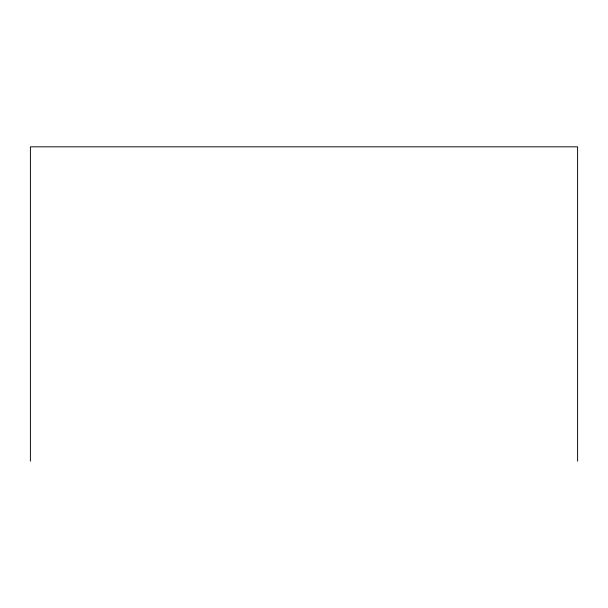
<?xml version="1.0" encoding="UTF-8"?>
<svg xmlns="http://www.w3.org/2000/svg" width="608" height="608" viewBox="0 0 608 608"><rect width="100%" height="100%" fill="white"/><g stroke="black" fill="none" stroke-linecap="round" stroke-linejoin="round"><path stroke-width="0.91" d="M577.6 461.168L577.6 146.832L30.4 146.832L30.4 461.168"/></g></svg>
